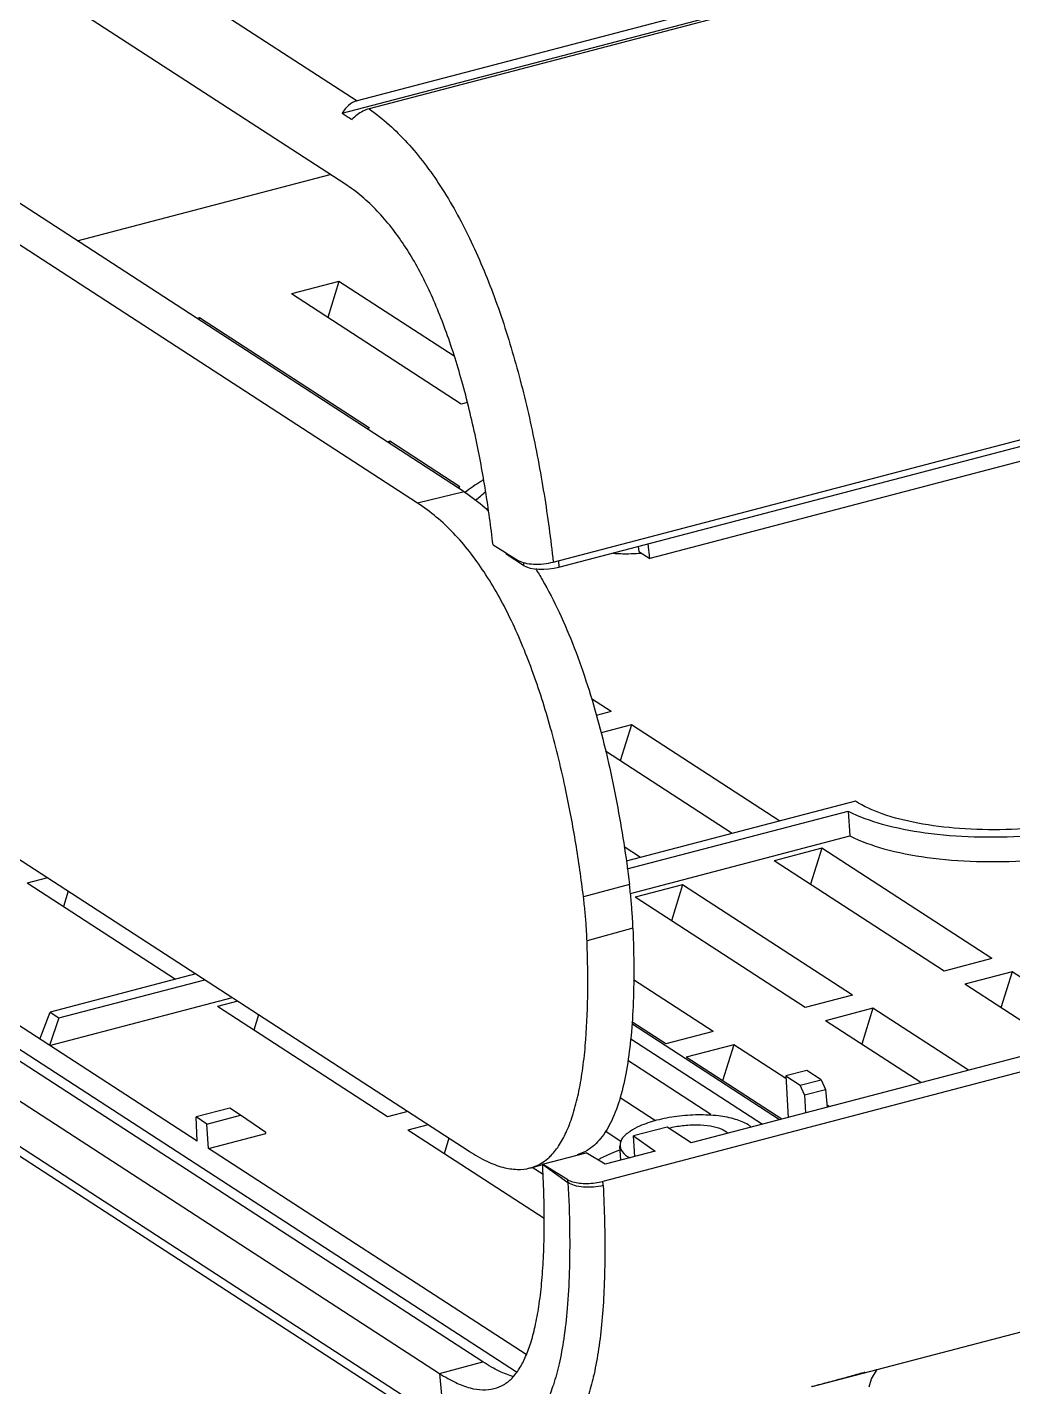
# Model space of a CAD drawing. Header units: millimetres. Extents: x 1571 to 1968, y -272 to 59.
# Drawn here: x 1677.8 to 1715.4, y -245 to -193.2 of the extents above; entities that cross this region are included whole.
import ezdxf

# ---------------------------------------------------------------- set-up
doc = ezdxf.new("R2010")
doc.units = ezdxf.units.MM
doc.layers.add('06___PRT_ALL_SURFS', color=7, linetype='Continuous')

msp = doc.modelspace()

# ---------------------------------------------------------------- linework, layer by layer
at = {"color": 7, "linetype": 'Continuous'}
for p, q in [((1638.867, -162.602), (1690.342, -195.996)), ((1689.876, -199.163), (1637.942, -165.471)), ((1694.424, -210.907), (1642.489, -177.215)), ((1692.651, -211.338), (1640.717, -177.646)), ((1760.231, -177.689), (1690.342, -195.996)), ((1689.778, -196.469), (1760.299, -177.997)), ((1760.69, -177.993), (1690.801, -196.3)), ((1697.829, -213.587), (1767.719, -195.28)), ((1698.041, -213.783), (1767.512, -195.586)), ((1689.778, -196.469), (1689.962, -196.589)), ((1767.133, -196.262), (1701.507, -213.452)), ((1679.662, -201.331), (1689.318, -198.801)), ((1642.682, -202.369), (1694.617, -236.061)), ((1689.646, -202.879), (1687.835, -203.353)), ((1689.646, -202.879), (1689.221, -204.252)), ((1694.053, -205.738), (1689.646, -202.879)), ((1694.318, -207.559), (1687.835, -203.353)), ((1684.335, -204.27), (1684.234, -204.297)), ((1684.335, -204.27), (1684.312, -204.347)), ((1690.818, -208.476), (1684.335, -204.27)), ((1694.551, -207.498), (1694.318, -207.559)), ((1690.818, -208.476), (1690.717, -208.502)), ((1691.597, -208.981), (1691.496, -209.008)), ((1691.597, -208.981), (1691.573, -209.058)), ((1694.265, -210.712), (1691.597, -208.981)), ((1695.145, -244.098), (1643.211, -210.406)), ((1641.549, -210.842), (1693.483, -244.534)), ((1694.424, -210.907), (1692.651, -211.338)), ((1694.164, -210.738), (1694.265, -210.712)), ((1696.425, -244.481), (1645.259, -211.287)), ((1693.663, -246.394), (1641.728, -212.701)), ((1695.53, -212.93), (1696.009, -213.226)), ((1701.065, -212.991), (1701.093, -213.183)), ((1701.507, -213.452), (1701.448, -212.89)), ((1694.002, -246.985), (1642.068, -213.292)), ((1696.009, -213.226), (1696.053, -213.254)), ((1696.028, -213.238), (1696.033, -213.286)), ((1696.697, -213.716), (1696.033, -213.286)), ((1696.053, -213.254), (1696.492, -213.525)), ((1696.689, -213.601), (1696.697, -213.716)), ((1698.024, -213.536), (1698.041, -213.783)), ((1701.093, -213.183), (1701.507, -213.452)), ((1700.031, -219.289), (1699.284, -218.804)), ((1768.965, -218.482), (1703.087, -235.739)), ((1700.031, -219.289), (1699.47, -219.435)), ((1769.61, -218.901), (1699.72, -237.208)), ((1700.81, -219.794), (1699.65, -220.098)), ((1700.81, -219.794), (1700.385, -221.167)), ((1706.468, -223.465), (1700.81, -219.794)), ((1704.658, -223.939), (1699.825, -220.804)), ((1709.356, -222.708), (1700.611, -224.999)), ((1700.652, -225.294), (1709.077, -223.087)), ((1709.077, -223.087), (1709.138, -224.031)), ((1700.77, -226.223), (1709.138, -224.031)), ((1701.158, -224.856), (1700.535, -224.452)), ((1708.071, -224.505), (1706.261, -224.979)), ((1708.071, -224.505), (1707.647, -225.878)), ((1714.554, -228.71), (1708.071, -224.505)), ((1712.744, -229.185), (1706.261, -224.979)), ((1678.536, -225.628), (1677.758, -225.832)), ((1683.416, -229.503), (1677.758, -225.832)), ((1700.734, -225.886), (1698.979, -226.357)), ((1702.761, -225.896), (1700.951, -226.37)), ((1702.761, -225.896), (1702.336, -227.269)), ((1709.243, -230.101), (1702.761, -225.896)), ((1679.326, -226.141), (1679.143, -226.731)), ((1707.433, -230.576), (1700.951, -226.37)), ((1684.243, -235.679), (1671.391, -227.341)), ((1700.869, -227.557), (1699.115, -228.034)), ((1714.554, -228.71), (1712.744, -229.185)), ((1715.333, -229.216), (1713.523, -229.69)), ((1715.333, -229.216), (1714.908, -230.589)), ((1718.973, -231.577), (1715.333, -229.216)), ((1684.194, -229.299), (1678.63, -230.757)), ((1678.966, -230.974), (1684.53, -229.517)), ((1703.933, -231.492), (1700.891, -229.519)), ((1717.163, -232.051), (1713.523, -229.69)), ((1678.613, -232.027), (1685.584, -230.201)), ((1709.243, -230.101), (1707.433, -230.576)), ((1678.245, -231.788), (1678.63, -230.757)), ((1678.63, -230.757), (1678.966, -230.974)), ((1685.797, -230.339), (1685.019, -230.543)), ((1691.502, -234.749), (1685.019, -230.543)), ((1710.023, -230.607), (1708.212, -231.081)), ((1710.023, -230.607), (1709.598, -231.98)), ((1713.663, -232.968), (1710.023, -230.607)), ((1678.966, -230.974), (1678.613, -232.027)), ((1686.587, -230.852), (1686.405, -231.442)), ((1706.453, -234.857), (1700.822, -231.203)), ((1702.123, -231.967), (1700.827, -231.126)), ((1711.852, -233.442), (1708.212, -231.081)), ((1700.782, -231.766), (1705.807, -235.026)), ((1703.933, -231.492), (1702.123, -231.967)), ((1704.712, -231.998), (1702.902, -232.472)), ((1704.712, -231.998), (1704.287, -233.371)), ((1706.705, -233.291), (1704.712, -231.998)), ((1703.839, -234.656), (1700.671, -232.6)), ((1706.542, -234.834), (1702.902, -232.472)), ((1707.496, -232.975), (1706.699, -233.184)), ((1706.699, -233.184), (1706.785, -234.77)), ((1706.699, -233.184), (1707.25, -233.541)), ((1707.25, -233.541), (1708.046, -233.332)), ((1708.046, -233.332), (1707.496, -232.975)), ((1708.046, -233.332), (1708.212, -233.701)), ((1707.406, -233.912), (1707.25, -233.541)), ((1707.406, -233.912), (1708.212, -233.701)), ((1708.212, -233.701), (1708.278, -234.379)), ((1701.726, -234.897), (1700.377, -234.022)), ((1707.406, -233.912), (1707.449, -234.596)), ((1708.352, -234.359), (1708.271, -234.306)), ((1685.482, -234.417), (1684.201, -234.752)), ((1684.615, -235.021), (1684.201, -234.752)), ((1684.243, -235.679), (1684.201, -234.752)), ((1684.615, -235.021), (1685.896, -234.685)), ((1685.896, -234.685), (1685.482, -234.417)), ((1686.859, -235.347), (1685.896, -234.685)), ((1692.28, -234.545), (1691.502, -234.749)), ((1684.673, -235.958), (1684.615, -235.021)), ((1684.673, -235.958), (1686.862, -235.384)), ((1686.862, -235.384), (1686.859, -235.347)), ((1693.059, -235.05), (1692.281, -235.254)), ((1697.477, -238.625), (1692.281, -235.254)), ((1700.403, -235.687), (1699.805, -235.299)), ((1702.168, -235.142), (1700.884, -235.478)), ((1703.087, -235.739), (1702.168, -235.142)), ((1696.79, -243.818), (1684.673, -235.958)), ((1693.849, -235.563), (1693.667, -236.153)), ((1700.406, -236.399), (1700.373, -235.856)), ((1700.884, -235.478), (1701.714, -236.057)), ((1700.939, -236.26), (1700.884, -235.478)), ((1697.423, -236.552), (1699.086, -236.117)), ((1699.811, -236.555), (1699.086, -236.117)), ((1701.714, -236.057), (1699.811, -236.555)), ((1696.979, -236.688), (1697.426, -236.562)), ((1697.438, -236.951), (1697.017, -236.678)), ((1697.423, -236.552), (1698.389, -237.253)), ((1698.383, -237.146), (1697.423, -236.552)), ((1693.483, -244.534), (1695.145, -244.098)), ((1693.483, -244.534), (1693.663, -246.394)), ((1707.698, -245.039), (1707.673, -245.045))]:
    msp.add_line(p, q, dxfattribs=at)
msp.add_lwpolyline([(1709.88, -245.047), (1709.967, -244.738), (1710.181, -244.388)], dxfattribs=at)
for centre, radius, start, end in [((1690.947, -197.267), 1.196, 145.4536, 146.6906), ((1694.396, -189.753), 8.148, 237.0275, 238.5883), ((1700.599, -205.895), 7.374, 273.878, 274.4597), ((1701.819, -236.874), 1.897, 123.479, 124.5803), ((1701.627, -240.085), 4.247, 117.3044, 119.3223), ((1702.478, -241.942), 6.291, 109.5089, 113.0843), ((1702.697, -242.543), 6.93, 109.1808, 109.5576), ((1643.732, -239.296), 53.762, 2.7976, 2.9258), ((1645.098, -240.004), 53.362, 2.9555, 3.07), ((1644.411, -240.222), 55.392, 2.9556, 3.1197), ((1688.185, -242.089), 11.466, 347.0597, 347.19)]:
    msp.add_arc(centre, radius, start, end, dxfattribs=at)
for centre, major_axis, ratio, start_param, end_param in [((1690.569, -197.022), (-0.105, 1.047), 0.866662, 0.135727, 0.931125), ((1697.582, -213.484), (0.997, 0.079), 0.370992, -2.691371, -1.121488)]:
    msp.add_ellipse(centre, major_axis=major_axis, ratio=ratio, start_param=start_param, end_param=end_param, dxfattribs=at)
for points, start_tangent, end_tangent in [([(1690.801, -196.3), (1690.566, -196.39), (1690.343, -196.53), (1690.149, -196.707)], (-0.967364, -0.253392), (-0.673644, -0.739056)), ([(1690.801, -196.3), (1692.254, -197.592), (1692.913, -198.382), (1693.528, -199.257), (1694.631, -201.233), (1695.571, -203.457), (1696.353, -205.867), (1696.985, -208.4), (1697.475, -210.994), (1697.829, -213.587)], (0.818398, -0.574652), (0.111675, -0.993745)), ([(1695.53, -212.93), (1695.399, -211.899), (1695.245, -210.873), (1694.872, -208.864), (1694.339, -206.685), (1693.707, -204.71), (1692.981, -202.985), (1692.131, -201.487), (1691.114, -200.198), (1690.527, -199.645), (1689.876, -199.163)], (-0.115931, 0.993257), (-0.839561, 0.543266)), ([(1695.166, -210.451), (1695.062, -210.513), (1694.471, -210.931)], (-0.861732, -0.507364), (-0.76958, -0.63855)), ([(1694.424, -210.907), (1695.229, -211.515), (1695.367, -211.638)], (0.838925, -0.544248), (0.739576, -0.673073)), ([(1694.869, -211.237), (1695.245, -210.911)], (0.700439, 0.713712), (0.797119, 0.603822)), ([(1698.979, -226.357), (1698.687, -224.318), (1698.31, -222.306), (1697.726, -219.917), (1697.015, -217.7), (1696.176, -215.708), (1695.187, -213.964), (1694.629, -213.19), (1694.024, -212.489), (1693.366, -211.869), (1692.651, -211.338)], (-0.121618, 0.992577), (-0.838925, 0.544248)), ([(1696.492, -213.525), (1696.738, -213.619), (1697.077, -213.664)], (0.850204, -0.526453), (0.998955, -0.045698)), ([(1697.077, -213.664), (1697.46, -213.653), (1697.829, -213.587)], (0.998955, -0.045698), (0.967364, 0.253392)), ([(1700.114, -213.251), (1700.695, -213.268), (1701.098, -213.252)], (0.997128, -0.075737), (0.99771, 0.067632)), ([(1697.15, -213.832), (1697.413, -214.271), (1698.051, -215.5), (1698.627, -216.857), (1699.134, -218.295), (1699.57, -219.774), (1699.939, -221.261), (1700.251, -222.766), (1700.514, -224.3), (1700.734, -225.886)], (0.52924, -0.848472), (0.121618, -0.992577)), ([(1709.077, -223.087), (1710.373, -223.578), (1712.01, -223.91), (1713.889, -224.063), (1715.895, -224.029), (1717.909, -223.808), (1719.807, -223.415), (1721.477, -222.874), (1722.816, -222.216), (1723.744, -221.482), (1724.205, -220.716), (1724.238, -220.254)], (0.890669, -0.454652), (-0.107383, 0.994218)), ([(1709.138, -224.031), (1710.442, -224.52), (1712.086, -224.851), (1713.969, -225.003), (1715.979, -224.967), (1717.995, -224.745), (1719.897, -224.352), (1721.569, -223.809), (1722.912, -223.151), (1723.844, -222.416), (1724.311, -221.649), (1724.347, -221.177)], (0.892416, -0.451214), (-0.106549, 0.994307)), ([(1723.293, -221.139), (1722.639, -221.814), (1721.609, -222.434), (1720.245, -222.973), (1718.649, -223.391), (1716.886, -223.671), (1715.088, -223.792), (1713.328, -223.75), (1711.735, -223.546), (1710.381, -223.192), (1709.356, -222.708)], (-0.538178, -0.842831), (-0.842008, 0.539465)), ([(1700.869, -227.557), (1700.841, -227.011), (1700.795, -226.453), (1700.734, -225.886)], (-0.037111, 0.999311), (-0.121618, 0.992577)), ([(1699.115, -228.034), (1699.087, -227.486), (1699.041, -226.926), (1698.979, -226.357)], (-0.037111, 0.999311), (-0.121618, 0.992577)), ([(1700.869, -227.557), (1700.899, -229.124), (1700.87, -230.534), (1700.779, -231.813), (1700.62, -232.971), (1700.383, -234.007), (1700.056, -234.89), (1699.635, -235.578), (1699.122, -236.028)], (0.037111, -0.999311), (-0.862067, -0.506795)), ([(1697.622, -236.336), (1697.743, -236.223), (1698.069, -235.806), (1698.35, -235.273), (1698.588, -234.627), (1698.784, -233.87), (1698.938, -233.004), (1699.05, -232.031), (1699.141, -230.166), (1699.115, -228.034)], (0.755436, 0.655223), (-0.037111, 0.999311)), ([(1701.771, -234.881), (1701.118, -235.105)], (-0.967364, -0.253392), (-0.912931, -0.408114)), ([(1705.369, -235.127), (1705.267, -235.054), (1704.785, -234.843), (1704.125, -234.713), (1703.351, -234.675), (1702.54, -234.733), (1701.771, -234.881)], (-0.773469, 0.633834), (-0.967364, -0.253392)), ([(1700.58, -235.44), (1700.401, -235.688), (1700.379, -235.855)], (-0.742272, -0.670098), (0.050728, -0.998713)), ([(1700.743, -235.312), (1700.646, -235.383), (1700.58, -235.44)], (-0.823306, -0.567597), (-0.742272, -0.670098)), ([(1701.118, -235.105), (1700.773, -235.292)], (-0.912931, -0.408114), (-0.834063, -0.55167)), ([(1702.23, -235.179), (1702.758, -235.081), (1703.315, -235.052), (1703.822, -235.096), (1704.234, -235.209), (1704.486, -235.372)], (0.967364, 0.253392), (0.630775, -0.775966)), ([(1700.379, -235.855), (1700.408, -235.99), (1700.664, -236.259), (1700.762, -236.316)], (0.050728, -0.998713), (0.881377, -0.472413)), ([(1694.617, -236.061), (1695.297, -236.444), (1695.908, -236.671), (1696.454, -236.752), (1696.939, -236.699), (1696.979, -236.688)], (0.838925, -0.544248), (0.962107, 0.272674)), ([(1696.979, -236.688), (1697.367, -236.521), (1697.622, -236.336)], (0.962107, 0.272674), (0.755436, 0.655223)), ([(1699.122, -236.028), (1698.74, -236.191)], (-0.862067, -0.506795), (-0.961808, -0.273727)), ([(1700.012, -236.155), (1699.679, -236.311)], (-0.91959, -0.39288), (-0.88846, -0.458953)), ([(1695.579, -245.112), (1695.933, -244.966), (1696.254, -244.712), (1696.532, -244.355), (1696.772, -243.894), (1696.98, -243.329), (1697.154, -242.657), (1697.292, -241.879), (1697.394, -240.991), (1697.457, -240.023), (1697.482, -238.956), (1697.471, -237.797), (1697.429, -236.672)], (0.967192, 0.254046), (-0.048802, 0.998808)), ([(1698.389, -237.253), (1698.45, -239.089), (1698.437, -240.686), (1698.36, -242.056), (1698.228, -243.21), (1698.049, -244.174), (1697.831, -244.968), (1697.588, -245.594), (1697.329, -246.077)], (0.051565, -0.99867), (-0.53398, -0.845497)), ([(1698.383, -237.146), (1698.569, -237.224), (1698.823, -237.273), (1699.12, -237.287), (1699.43, -237.264), (1699.72, -237.208)], (0.850216, -0.526434), (0.967364, 0.253392)), ([(1699.729, -237.366), (1699.359, -237.428), (1698.976, -237.428), (1698.635, -237.367), (1698.389, -237.253)], (-0.967363, -0.253393), (-0.809309, 0.587383)), ([(1699.729, -237.366), (1699.795, -240.124), (1699.762, -241.377), (1699.683, -242.538), (1699.557, -243.601), (1699.382, -244.56), (1699.366, -244.632)], (0.051557, -0.99867), (-0.221722, -0.97511)), ([(1696.314, -244.653), (1695.769, -244.45), (1695.467, -244.293), (1695.145, -244.098)], (-0.966681, 0.255986), (-0.83935, 0.543591)), ([(1693.483, -244.534), (1693.804, -244.729), (1694.106, -244.885), (1694.657, -245.089), (1695.14, -245.161), (1695.563, -245.116), (1695.579, -245.112)], (0.83935, -0.543591), (0.967192, 0.254046)), ([(1699.36, -244.657), (1699.157, -245.408), (1698.88, -246.141), (1698.549, -246.75), (1698.164, -247.231), (1697.723, -247.577), (1697.242, -247.777)], (-0.223938, -0.974603), (-0.967219, -0.253943)), ([(1709.718, -244.489), (1709.233, -244.629), (1708.639, -244.791), (1708.031, -244.951), (1707.698, -245.039)], (-0.957868, -0.287208), (-0.96736, -0.253405))]:
    msp.add_spline(points, degree=3, dxfattribs=dict(at, start_tangent=start_tangent, end_tangent=end_tangent))
at = {"layer": '06___PRT_ALL_SURFS', "color": 7, "linetype": 'Continuous'}
msp.add_line((1707.699, -245.038), (1767.132, -229.471), dxfattribs=at)

doc.saveas('drawing.dxf')
